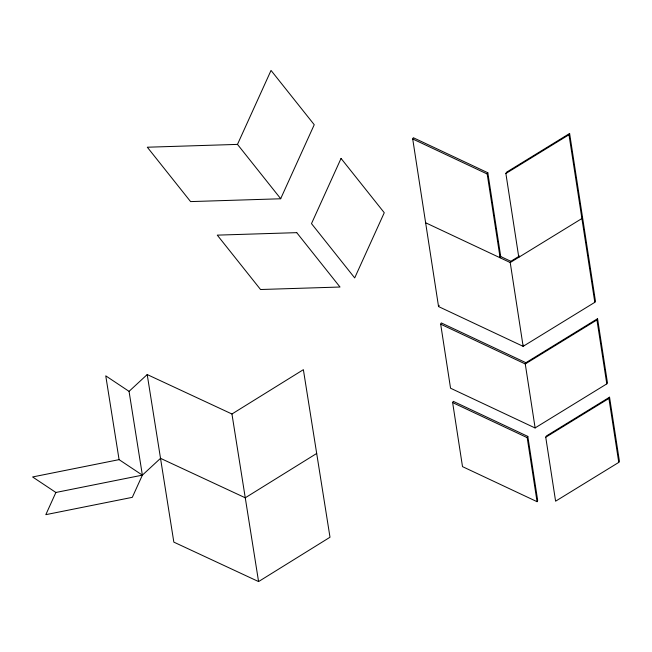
<?xml version="1.0" encoding="UTF-8"?>
<svg xmlns="http://www.w3.org/2000/svg" width="652" height="652" viewBox="0 0 652 652"><rect width="100%" height="100%" fill="white"/><g stroke="black" fill="none" stroke-linecap="round" stroke-linejoin="round"><path stroke-width="0.98" d="M142.372 475.145L119.08 459.636L105.763 375.854L129.055 391.363L142.372 475.145L55.885 492.472L45.819 514.664L132.307 497.337L142.372 475.145L160.522 458.34L245.266 497.794L316.693 453.458M237.483 144.394L147.319 147.222L190.588 201.598L280.751 198.77L237.483 144.394L271.036 70.424L314.24 124.719L280.686 198.689M523.76 345.095L523.132 346.342L510.223 262.544L510.842 261.305L519.481 256L518.788 257.279L505.879 173.489L506.506 172.242L569.612 133.489L595.439 301.085L594.811 302.324L523.132 346.342L438.543 306.562L412.716 138.974L413.344 137.727L487.818 172.756L500.728 256.546L500.108 257.784L487.191 173.994L487.818 172.756M438.543 306.562L439.163 305.315M525.895 362.708L525.267 363.955L535.137 427.997L450.548 388.217L440.679 324.174L441.298 322.927L525.895 362.708L597.566 318.689L607.419 382.642L606.8 383.881L535.121 427.899M505.879 173.489L568.984 134.736L569.612 133.489M452.635 402.586L453.262 401.339L527.81 436.4L537.68 500.443L537.061 501.681L462.504 466.628L452.635 402.586L527.191 437.639L537.061 501.681M582.521 217.287L581.902 218.526L510.223 262.544L425.634 222.764M527.191 437.639L527.81 436.4M440.679 324.174L525.267 363.955L596.947 319.936L597.566 318.689M545.748 437.231L546.376 435.992L609.547 397.198L619.4 461.151L618.772 462.39L555.602 501.184L545.748 437.231L608.919 398.437L609.547 397.198M129.055 391.363L147.205 374.558L231.949 414.004L258.575 581.576L330.002 537.24L303.376 369.676L231.949 414.004M119.08 459.636L32.6 476.962L55.885 492.472M258.575 581.576L173.839 542.122L147.205 374.558M412.716 138.974L487.191 173.994M499.815 256.114L510.842 261.305M568.984 134.736L594.811 302.324M596.947 319.936L606.8 383.881M608.919 398.437L618.772 462.39M341.053 158.428L311.493 223.62L354.696 277.915L384.264 212.723L341.053 158.428M296.741 232.65L217.279 235.136L260.547 289.512L340.01 287.027L296.741 232.65"/></g></svg>
